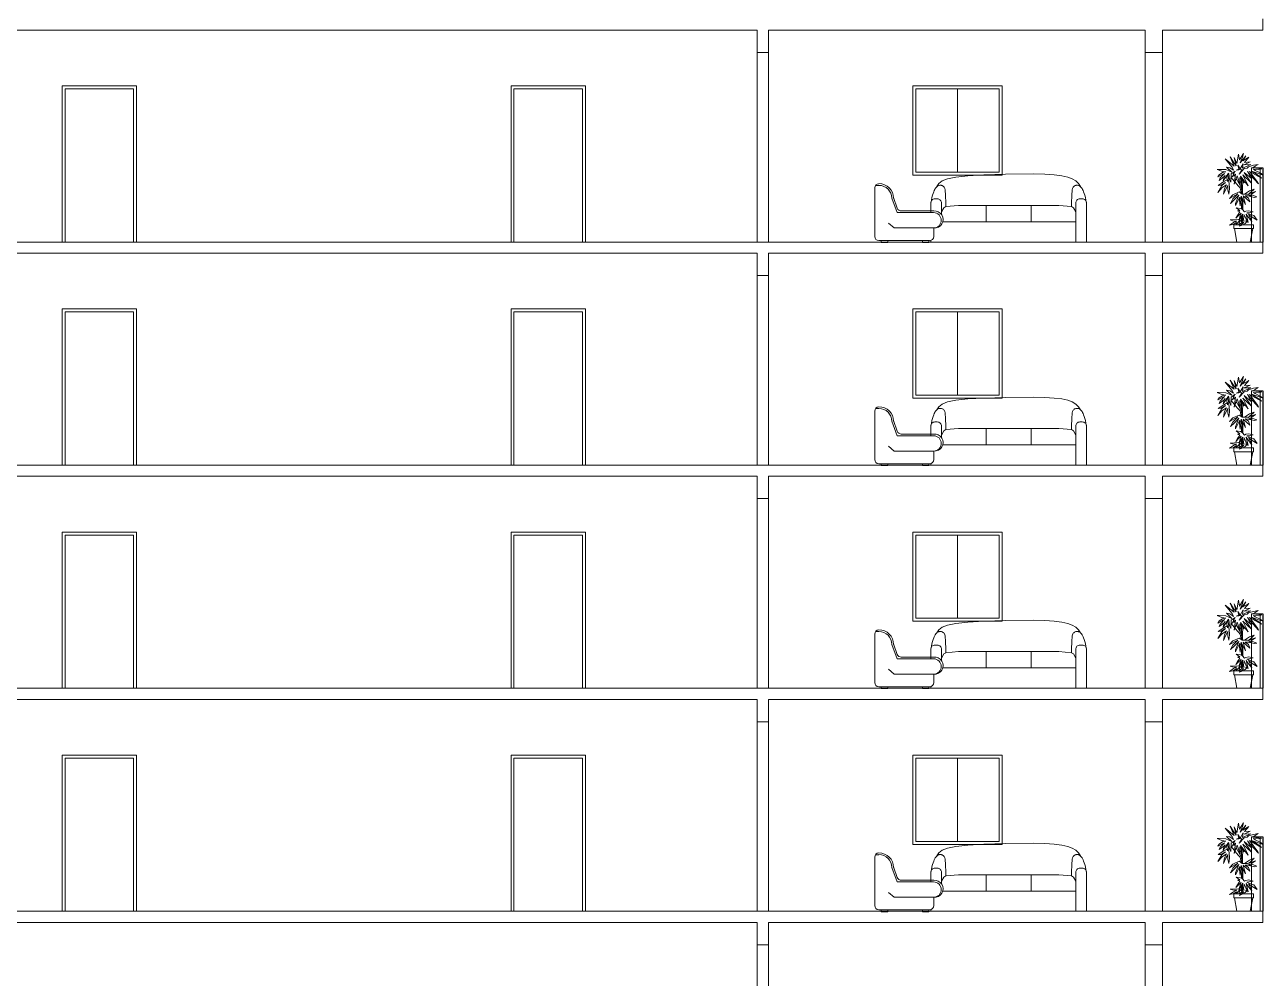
# Model space of a CAD drawing. Header units: inches. Extents: x 1090 to 1325, y 2 to 154.
# Drawn here: x 1305.67 to 1322.32, y 129.31 to 142.13 of the extents above; entities that cross this region are included whole.
import ezdxf

# ---------------------------------------------------------------- set-up
doc = ezdxf.new("R2010")
doc.units = ezdxf.units.IN
doc.header["$MEASUREMENT"] = 0
for name, color, linetype, lineweight in [('elev 1', 252, 'Continuous', 9), ('FUR', 250, 'Continuous', 9), ('walls', 250, 'Continuous', 18)]:
    doc.layers.add(name, color=color, linetype=linetype, lineweight=lineweight)
doc.layers.add('TREE', color=104, linetype='Continuous', lineweight=5, transparency=0.2)

msp = doc.modelspace()

# ---------------------------------------------------------------- linework, layer by layer
at = {"layer": 'elev 1'}
for p, q in [((1318.208, 141.273), (1318.208, 140.153)), ((1322.277, 140.213), (1322.277, 139.213)), ((1322.317, 140.213), (1322.317, 139.213)), ((1318.208, 138.273), (1318.208, 137.153)), ((1322.277, 137.213), (1322.277, 136.213)), ((1322.317, 137.213), (1322.317, 136.213)), ((1318.208, 135.273), (1318.208, 134.153)), ((1322.277, 134.213), (1322.277, 133.213)), ((1322.317, 134.213), (1322.317, 133.213)), ((1318.208, 132.273), (1318.208, 131.153)), ((1322.277, 131.213), (1322.277, 130.213)), ((1322.317, 131.213), (1322.317, 130.213))]:
    msp.add_line(p, q, dxfattribs=at)
for points in [[(1307.174, 139.213), (1307.174, 141.313), (1306.174, 141.313), (1306.174, 139.213)], [(1307.134, 139.213), (1307.134, 141.273), (1306.214, 141.273), (1306.214, 139.213)], [(1313.207, 139.213), (1313.207, 141.313), (1312.207, 141.313), (1312.207, 139.213)], [(1313.167, 139.213), (1313.167, 141.273), (1312.247, 141.273), (1312.247, 139.213)], [(1307.174, 136.213), (1307.174, 138.313), (1306.174, 138.313), (1306.174, 136.213)], [(1307.134, 136.213), (1307.134, 138.273), (1306.214, 138.273), (1306.214, 136.213)], [(1313.207, 136.213), (1313.207, 138.313), (1312.207, 138.313), (1312.207, 136.213)], [(1313.167, 136.213), (1313.167, 138.273), (1312.247, 138.273), (1312.247, 136.213)], [(1307.174, 133.213), (1307.174, 135.313), (1306.174, 135.313), (1306.174, 133.213)], [(1307.134, 133.213), (1307.134, 135.273), (1306.214, 135.273), (1306.214, 133.213)], [(1313.207, 133.213), (1313.207, 135.313), (1312.207, 135.313), (1312.207, 133.213)], [(1313.167, 133.213), (1313.167, 135.273), (1312.247, 135.273), (1312.247, 133.213)], [(1307.174, 130.213), (1307.174, 132.313), (1306.174, 132.313), (1306.174, 130.213)], [(1307.134, 130.213), (1307.134, 132.273), (1306.214, 132.273), (1306.214, 130.213)], [(1313.207, 130.213), (1313.207, 132.313), (1312.207, 132.313), (1312.207, 130.213)], [(1313.167, 130.213), (1313.167, 132.273), (1312.247, 132.273), (1312.247, 130.213)]]:
    msp.add_lwpolyline(points, dxfattribs=at)
for points in [[(1318.808, 140.113), (1318.808, 141.313), (1317.608, 141.313), (1317.608, 140.113)], [(1318.768, 140.153), (1318.768, 141.273), (1317.648, 141.273), (1317.648, 140.153)], [(1318.808, 137.113), (1318.808, 138.313), (1317.608, 138.313), (1317.608, 137.113)], [(1318.768, 137.153), (1318.768, 138.273), (1317.648, 138.273), (1317.648, 137.153)], [(1318.808, 134.113), (1318.808, 135.313), (1317.608, 135.313), (1317.608, 134.113)], [(1318.768, 134.153), (1318.768, 135.273), (1317.648, 135.273), (1317.648, 134.153)], [(1318.808, 131.113), (1318.808, 132.313), (1317.608, 132.313), (1317.608, 131.113)], [(1318.768, 131.153), (1318.768, 132.273), (1317.648, 132.273), (1317.648, 131.153)]]:
    msp.add_lwpolyline(points, close=True, dxfattribs=at)
at = {"layer": 'FUR'}
for p, q in [((1317.096, 139.289), (1317.096, 139.94)), ((1317.153, 139.974), (1317.107, 139.974)), ((1317.397, 139.608), (1317.325, 139.803)), ((1317.399, 139.668), (1317.346, 139.811)), ((1317.887, 139.608), (1317.397, 139.608)), ((1317.887, 139.631), (1317.453, 139.631)), ((1317.355, 139.402), (1317.282, 139.467)), ((1317.887, 139.402), (1317.355, 139.402)), ((1317.891, 139.402), (1317.891, 139.289)), ((1317.833, 139.232), (1317.153, 139.232)), ((1317.184, 139.232), (1317.184, 139.207)), ((1317.27, 139.207), (1317.184, 139.207)), ((1317.27, 139.232), (1317.27, 139.207)), ((1317.736, 139.232), (1317.736, 139.207)), ((1317.822, 139.207), (1317.736, 139.207)), ((1317.822, 139.232), (1317.822, 139.207)), ((1317.096, 136.289), (1317.096, 136.94)), ((1317.153, 136.974), (1317.107, 136.974)), ((1317.397, 136.608), (1317.325, 136.803)), ((1317.399, 136.668), (1317.346, 136.811)), ((1317.887, 136.608), (1317.397, 136.608)), ((1317.887, 136.631), (1317.453, 136.631)), ((1317.355, 136.402), (1317.282, 136.467)), ((1317.887, 136.402), (1317.355, 136.402)), ((1317.891, 136.402), (1317.891, 136.289)), ((1317.833, 136.232), (1317.153, 136.232)), ((1317.184, 136.232), (1317.184, 136.207)), ((1317.27, 136.207), (1317.184, 136.207)), ((1317.27, 136.232), (1317.27, 136.207)), ((1317.736, 136.232), (1317.736, 136.207)), ((1317.822, 136.207), (1317.736, 136.207)), ((1317.822, 136.232), (1317.822, 136.207)), ((1317.096, 133.289), (1317.096, 133.94)), ((1317.153, 133.974), (1317.107, 133.974)), ((1317.397, 133.608), (1317.325, 133.803)), ((1317.399, 133.668), (1317.346, 133.811)), ((1317.887, 133.608), (1317.397, 133.608)), ((1317.887, 133.631), (1317.453, 133.631)), ((1317.355, 133.402), (1317.282, 133.467)), ((1317.887, 133.402), (1317.355, 133.402)), ((1317.891, 133.402), (1317.891, 133.289)), ((1317.833, 133.232), (1317.153, 133.232)), ((1317.184, 133.232), (1317.184, 133.207)), ((1317.27, 133.207), (1317.184, 133.207)), ((1317.27, 133.232), (1317.27, 133.207)), ((1317.736, 133.232), (1317.736, 133.207)), ((1317.822, 133.207), (1317.736, 133.207)), ((1317.822, 133.232), (1317.822, 133.207)), ((1317.096, 130.289), (1317.096, 130.94)), ((1317.153, 130.974), (1317.107, 130.974)), ((1317.397, 130.608), (1317.325, 130.803)), ((1317.399, 130.668), (1317.346, 130.811)), ((1317.887, 130.608), (1317.397, 130.608)), ((1317.887, 130.631), (1317.453, 130.631)), ((1317.355, 130.402), (1317.282, 130.467)), ((1317.887, 130.402), (1317.355, 130.402)), ((1317.891, 130.402), (1317.891, 130.289)), ((1317.833, 130.232), (1317.153, 130.232)), ((1317.184, 130.232), (1317.184, 130.207)), ((1317.27, 130.207), (1317.184, 130.207)), ((1317.27, 130.232), (1317.27, 130.207)), ((1317.736, 130.232), (1317.736, 130.207)), ((1317.822, 130.207), (1317.736, 130.207)), ((1317.822, 130.232), (1317.822, 130.207))]:
    msp.add_line(p, q, dxfattribs=at)
for points in [[(1317.931, 139.958), (1317.959, 139.999), (1318.004, 140.034), (1318.076, 140.062), (1318.186, 140.085), (1318.345, 140.103), (1318.564, 140.115), (1318.855, 140.124), (1319.228, 140.129)], [(1319.861, 139.958), (1319.834, 139.999), (1319.798, 140.034), (1319.751, 140.062), (1319.689, 140.085), (1319.609, 140.103), (1319.507, 140.115), (1319.382, 140.124), (1319.228, 140.129)], [(1317.848, 139.736), (1317.857, 139.777), (1317.865, 139.812), (1317.873, 139.842), (1317.881, 139.867), (1317.888, 139.889), (1317.895, 139.906), (1317.902, 139.921), (1317.91, 139.933), (1317.917, 139.943), (1317.925, 139.952), (1317.933, 139.959), (1317.94, 139.965), (1317.948, 139.97), (1317.956, 139.973), (1317.964, 139.975), (1317.972, 139.976), (1317.98, 139.976), (1317.987, 139.976), (1317.995, 139.974), (1318.002, 139.972), (1318.008, 139.968), (1318.015, 139.964), (1318.021, 139.958), (1318.027, 139.952), (1318.032, 139.943), (1318.036, 139.932), (1318.041, 139.916), (1318.044, 139.893), (1318.047, 139.86), (1318.049, 139.817), (1318.05, 139.761), (1318.05, 139.69)], [(1319.944, 139.736), (1319.935, 139.777), (1319.927, 139.812), (1319.919, 139.842), (1319.911, 139.867), (1319.904, 139.889), (1319.897, 139.906), (1319.889, 139.921), (1319.882, 139.933), (1319.875, 139.943), (1319.867, 139.952), (1319.859, 139.959), (1319.851, 139.965), (1319.843, 139.97), (1319.835, 139.973), (1319.828, 139.975), (1319.82, 139.976), (1319.812, 139.976), (1319.804, 139.976), (1319.797, 139.974), (1319.79, 139.972), (1319.783, 139.968), (1319.777, 139.964), (1319.771, 139.958), (1319.765, 139.952), (1319.76, 139.943), (1319.755, 139.932), (1319.751, 139.916), (1319.748, 139.893), (1319.745, 139.86), (1319.743, 139.817), (1319.742, 139.761), (1319.741, 139.69)], [(1317.994, 139.617), (1318.026, 139.674), (1318.05, 139.69), (1318.221, 139.705), (1318.594, 139.705)], [(1319.06, 139.705), (1318.594, 139.705), (1318.594, 139.485)], [(1319.797, 139.617), (1319.766, 139.674), (1319.741, 139.69), (1319.57, 139.705), (1319.06, 139.705)], [(1319.197, 139.705), (1319.197, 139.485)], [(1319.797, 139.485), (1318.009, 139.485)], [(1317.848, 139.213), (1317.848, 139.234)], [(1319.944, 139.213), (1317.848, 139.213)], [(1317.931, 136.958), (1317.959, 136.999), (1318.004, 137.034), (1318.076, 137.062), (1318.186, 137.085), (1318.345, 137.103), (1318.564, 137.115), (1318.855, 137.124), (1319.228, 137.129)], [(1319.861, 136.958), (1319.834, 136.999), (1319.798, 137.034), (1319.751, 137.062), (1319.689, 137.085), (1319.609, 137.103), (1319.507, 137.115), (1319.382, 137.124), (1319.228, 137.129)], [(1317.848, 136.736), (1317.857, 136.777), (1317.865, 136.812), (1317.873, 136.842), (1317.881, 136.867), (1317.888, 136.889), (1317.895, 136.906), (1317.902, 136.921), (1317.91, 136.933), (1317.917, 136.943), (1317.925, 136.952), (1317.933, 136.959), (1317.94, 136.965), (1317.948, 136.97), (1317.956, 136.973), (1317.964, 136.975), (1317.972, 136.976), (1317.98, 136.976), (1317.987, 136.976), (1317.995, 136.974), (1318.002, 136.972), (1318.008, 136.968), (1318.015, 136.964), (1318.021, 136.958), (1318.027, 136.952), (1318.032, 136.943), (1318.036, 136.932), (1318.041, 136.916), (1318.044, 136.893), (1318.047, 136.86), (1318.049, 136.817), (1318.05, 136.761), (1318.05, 136.69)], [(1319.944, 136.736), (1319.935, 136.777), (1319.927, 136.812), (1319.919, 136.842), (1319.911, 136.867), (1319.904, 136.889), (1319.897, 136.906), (1319.889, 136.921), (1319.882, 136.933), (1319.875, 136.943), (1319.867, 136.952), (1319.859, 136.959), (1319.851, 136.965), (1319.843, 136.97), (1319.835, 136.973), (1319.828, 136.975), (1319.82, 136.976), (1319.812, 136.976), (1319.804, 136.976), (1319.797, 136.974), (1319.79, 136.972), (1319.783, 136.968), (1319.777, 136.964), (1319.771, 136.958), (1319.765, 136.952), (1319.76, 136.943), (1319.755, 136.932), (1319.751, 136.916), (1319.748, 136.893), (1319.745, 136.86), (1319.743, 136.817), (1319.742, 136.761), (1319.741, 136.69)], [(1317.994, 136.617), (1318.026, 136.674), (1318.05, 136.69), (1318.221, 136.705), (1318.594, 136.705)], [(1319.06, 136.705), (1318.594, 136.705), (1318.594, 136.485)], [(1319.797, 136.617), (1319.766, 136.674), (1319.741, 136.69), (1319.57, 136.705), (1319.06, 136.705)], [(1319.197, 136.705), (1319.197, 136.485)], [(1319.797, 136.485), (1318.009, 136.485)], [(1317.848, 136.213), (1317.848, 136.234)], [(1319.944, 136.213), (1317.848, 136.213)], [(1317.931, 133.958), (1317.959, 133.999), (1318.004, 134.034), (1318.076, 134.062), (1318.186, 134.085), (1318.345, 134.103), (1318.564, 134.115), (1318.855, 134.124), (1319.228, 134.129)], [(1319.861, 133.958), (1319.834, 133.999), (1319.798, 134.034), (1319.751, 134.062), (1319.689, 134.085), (1319.609, 134.103), (1319.507, 134.115), (1319.382, 134.124), (1319.228, 134.129)], [(1317.848, 133.736), (1317.857, 133.777), (1317.865, 133.812), (1317.873, 133.842), (1317.881, 133.867), (1317.888, 133.889), (1317.895, 133.906), (1317.902, 133.921), (1317.91, 133.933), (1317.917, 133.943), (1317.925, 133.952), (1317.933, 133.959), (1317.94, 133.965), (1317.948, 133.97), (1317.956, 133.973), (1317.964, 133.975), (1317.972, 133.976), (1317.98, 133.976), (1317.987, 133.976), (1317.995, 133.974), (1318.002, 133.972), (1318.008, 133.968), (1318.015, 133.964), (1318.021, 133.958), (1318.027, 133.952), (1318.032, 133.943), (1318.036, 133.932), (1318.041, 133.916), (1318.044, 133.893), (1318.047, 133.86), (1318.049, 133.817), (1318.05, 133.761), (1318.05, 133.69)], [(1319.944, 133.736), (1319.935, 133.777), (1319.927, 133.812), (1319.919, 133.842), (1319.911, 133.867), (1319.904, 133.889), (1319.897, 133.906), (1319.889, 133.921), (1319.882, 133.933), (1319.875, 133.943), (1319.867, 133.952), (1319.859, 133.959), (1319.851, 133.965), (1319.843, 133.97), (1319.835, 133.973), (1319.828, 133.975), (1319.82, 133.976), (1319.812, 133.976), (1319.804, 133.976), (1319.797, 133.974), (1319.79, 133.972), (1319.783, 133.968), (1319.777, 133.964), (1319.771, 133.958), (1319.765, 133.952), (1319.76, 133.943), (1319.755, 133.932), (1319.751, 133.916), (1319.748, 133.893), (1319.745, 133.86), (1319.743, 133.817), (1319.742, 133.761), (1319.741, 133.69)], [(1317.994, 133.617), (1318.026, 133.674), (1318.05, 133.69), (1318.221, 133.705), (1318.594, 133.705)], [(1319.06, 133.705), (1318.594, 133.705), (1318.594, 133.485)], [(1319.797, 133.617), (1319.766, 133.674), (1319.741, 133.69), (1319.57, 133.705), (1319.06, 133.705)], [(1319.197, 133.705), (1319.197, 133.485)], [(1319.797, 133.485), (1318.009, 133.485)], [(1317.848, 133.213), (1317.848, 133.234)], [(1319.944, 133.213), (1317.848, 133.213)], [(1317.931, 130.958), (1317.959, 130.999), (1318.004, 131.034), (1318.076, 131.062), (1318.186, 131.085), (1318.345, 131.103), (1318.564, 131.115), (1318.855, 131.124), (1319.228, 131.129)], [(1319.861, 130.958), (1319.834, 130.999), (1319.798, 131.034), (1319.751, 131.062), (1319.689, 131.085), (1319.609, 131.103), (1319.507, 131.115), (1319.382, 131.124), (1319.228, 131.129)], [(1317.848, 130.736), (1317.857, 130.777), (1317.865, 130.812), (1317.873, 130.842), (1317.881, 130.867), (1317.888, 130.889), (1317.895, 130.906), (1317.902, 130.921), (1317.91, 130.933), (1317.917, 130.943), (1317.925, 130.952), (1317.933, 130.959), (1317.94, 130.965), (1317.948, 130.97), (1317.956, 130.973), (1317.964, 130.975), (1317.972, 130.976), (1317.98, 130.976), (1317.987, 130.976), (1317.995, 130.974), (1318.002, 130.972), (1318.008, 130.968), (1318.015, 130.964), (1318.021, 130.958), (1318.027, 130.952), (1318.032, 130.943), (1318.036, 130.932), (1318.041, 130.916), (1318.044, 130.893), (1318.047, 130.86), (1318.049, 130.817), (1318.05, 130.761), (1318.05, 130.69)], [(1319.944, 130.736), (1319.935, 130.777), (1319.927, 130.812), (1319.919, 130.842), (1319.911, 130.867), (1319.904, 130.889), (1319.897, 130.906), (1319.889, 130.921), (1319.882, 130.933), (1319.875, 130.943), (1319.867, 130.952), (1319.859, 130.959), (1319.851, 130.965), (1319.843, 130.97), (1319.835, 130.973), (1319.828, 130.975), (1319.82, 130.976), (1319.812, 130.976), (1319.804, 130.976), (1319.797, 130.974), (1319.79, 130.972), (1319.783, 130.968), (1319.777, 130.964), (1319.771, 130.958), (1319.765, 130.952), (1319.76, 130.943), (1319.755, 130.932), (1319.751, 130.916), (1319.748, 130.893), (1319.745, 130.86), (1319.743, 130.817), (1319.742, 130.761), (1319.741, 130.69)], [(1317.994, 130.617), (1318.026, 130.674), (1318.05, 130.69), (1318.221, 130.705), (1318.594, 130.705)], [(1319.06, 130.705), (1318.594, 130.705), (1318.594, 130.485)], [(1319.797, 130.617), (1319.766, 130.674), (1319.741, 130.69), (1319.57, 130.705), (1319.06, 130.705)], [(1319.197, 130.705), (1319.197, 130.485)], [(1319.797, 130.485), (1318.009, 130.485)], [(1317.848, 130.213), (1317.848, 130.234)], [(1319.944, 130.213), (1317.848, 130.213)]]:
    msp.add_lwpolyline(points, dxfattribs=at)
for points in [[(1317.848, 139.608), (1317.848, 139.736, -0.414214), (1317.905, 139.793), (1317.937, 139.793, -0.414214), (1317.994, 139.736), (1317.994, 139.58)], [(1319.944, 139.213), (1319.944, 139.736, 0.414214), (1319.886, 139.793), (1319.854, 139.793, 0.414214), (1319.797, 139.736), (1319.797, 139.213)], [(1317.848, 136.608), (1317.848, 136.736, -0.414214), (1317.905, 136.793), (1317.937, 136.793, -0.414214), (1317.994, 136.736), (1317.994, 136.58)], [(1319.944, 136.213), (1319.944, 136.736, 0.414214), (1319.886, 136.793), (1319.854, 136.793, 0.414214), (1319.797, 136.736), (1319.797, 136.213)], [(1317.848, 133.608), (1317.848, 133.736, -0.414214), (1317.905, 133.793), (1317.937, 133.793, -0.414214), (1317.994, 133.736), (1317.994, 133.58)], [(1319.944, 133.213), (1319.944, 133.736, 0.414214), (1319.886, 133.793), (1319.854, 133.793, 0.414214), (1319.797, 133.736), (1319.797, 133.213)], [(1317.848, 130.608), (1317.848, 130.736, -0.414214), (1317.905, 130.793), (1317.937, 130.793, -0.414214), (1317.994, 130.736), (1317.994, 130.58)], [(1319.944, 130.213), (1319.944, 130.736, 0.414214), (1319.886, 130.793), (1319.854, 130.793, 0.414214), (1319.797, 130.736), (1319.797, 130.213)]]:
    msp.add_lwpolyline(points, format="xyb", dxfattribs=at)
for centre, radius, start, end in [((1317.153, 139.94), 0.0573, 90, 180), ((1317.153, 139.803), 0.195, 0, 90), ((1317.153, 139.803), 0.172, 0, 90), ((1317.453, 139.688), 0.0573, 200.4108, 270), ((1317.899, 139.516), 0.115, 266.0237, 95.528), ((1317.887, 139.505), 0.103, 270, 90), ((1317.153, 139.289), 0.0573, 180, 270), ((1317.833, 139.289), 0.0573, 270, 0), ((1317.153, 136.94), 0.0573, 90, 180), ((1317.153, 136.803), 0.195, 0, 90), ((1317.153, 136.803), 0.172, 0, 90), ((1317.453, 136.688), 0.0573, 200.4108, 270), ((1317.899, 136.516), 0.115, 266.0237, 95.528), ((1317.887, 136.505), 0.103, 270, 90), ((1317.153, 136.289), 0.0573, 180, 270), ((1317.833, 136.289), 0.0573, 270, 0), ((1317.153, 133.94), 0.0573, 90, 180), ((1317.153, 133.803), 0.195, 0, 90), ((1317.153, 133.803), 0.172, 0, 90), ((1317.453, 133.688), 0.0573, 200.4108, 270), ((1317.899, 133.516), 0.115, 266.0237, 95.528), ((1317.887, 133.505), 0.103, 270, 90), ((1317.153, 133.289), 0.0573, 180, 270), ((1317.833, 133.289), 0.0573, 270, 0), ((1317.153, 130.94), 0.0573, 90, 180), ((1317.153, 130.803), 0.195, 0, 90), ((1317.153, 130.803), 0.172, 0, 90), ((1317.453, 130.688), 0.0573, 200.4108, 270), ((1317.899, 130.516), 0.115, 266.0237, 95.528), ((1317.887, 130.505), 0.103, 270, 90), ((1317.153, 130.289), 0.0573, 180, 270), ((1317.833, 130.289), 0.0573, 270, 0)]:
    msp.add_arc(centre, radius, start, end, dxfattribs=at)
at = {"layer": 'TREE'}
for points in [[(1322.03, 140.19), (1321.956, 140.181), (1321.99, 140.195), (1321.978, 140.246), (1322.006, 140.197), (1322.047, 140.266), (1322.04, 140.205), (1322.153, 140.254), (1322.063, 140.251), (1322.143, 140.29), (1322.067, 140.284), (1322.124, 140.353), (1322.045, 140.306), (1322.083, 140.373), (1322.007, 140.277), (1322.04, 140.353), (1322.053, 140.404), (1321.998, 140.318), (1321.984, 140.396), (1321.965, 140.269), (1321.926, 140.349), (1321.953, 140.238), (1321.929, 140.273), (1321.873, 140.357), (1321.925, 140.234), (1321.808, 140.33), (1321.9, 140.218), (1321.916, 140.179), (1321.867, 140.213), (1321.826, 140.22), (1321.896, 140.152), (1321.817, 140.187), (1321.724, 140.19), (1321.7, 140.19), (1321.759, 140.164), (1321.813, 140.156), (1321.768, 140.147), (1321.727, 140.117), (1321.708, 140.089), (1321.76, 140.117), (1321.799, 140.135), (1321.738, 140.075), (1321.726, 140.042), (1321.789, 140.088), (1321.806, 140.108), (1321.788, 140.074), (1321.779, 140.036), (1321.849, 140.14), (1321.829, 140.077), (1321.839, 140.026), (1321.848, 140.052), (1321.852, 140.062), (1321.857, 140.133), (1321.866, 140.05), (1321.88, 140.017), (1321.888, 140.129), (1321.941, 140.165), (1321.901, 140.089), (1321.943, 140.127), (1321.927, 139.992), (1321.969, 140.103), (1322.007, 139.98), (1322.004, 140.081), (1322.06, 140.011), (1322.014, 140.098), (1322.116, 139.969), (1322.045, 140.115), (1322.155, 140.011), (1322.06, 140.15), (1322.154, 140.07), (1322.106, 140.162), (1322.143, 140.118), (1322.253, 139.994), (1322.245, 140.014), (1322.131, 140.163), (1322.296, 140.073), (1322.278, 140.09), (1322.227, 140.124), (1322.162, 140.167), (1322.253, 140.134), (1322.318, 140.113), (1322.278, 140.142), (1322.208, 140.175), (1322.188, 140.191), (1322.26, 140.187), (1322.298, 140.198), (1322.179, 140.212), (1322.211, 140.232), (1322.25, 140.257), (1322.185, 140.246), (1322.12, 140.226), (1322.103, 140.208), (1322.063, 140.2), (1321.996, 140.127)], [(1321.859, 140.005), (1321.848, 140.052), (1321.839, 140.026), (1321.834, 140.05), (1321.786, 140.026), (1321.71, 139.975), (1321.751, 139.979), (1321.811, 140.014), (1321.759, 139.973), (1321.708, 139.881), (1321.767, 139.946), (1321.823, 139.984), (1321.799, 139.934), (1321.783, 139.856), (1321.815, 139.926), (1321.842, 139.974), (1321.842, 139.911), (1321.855, 139.857), (1321.862, 139.931)], [(1322.214, 139.892), (1322.122, 139.861), (1322.151, 139.883), (1322.194, 139.926), (1322.133, 139.902), (1322.065, 139.857), (1322.105, 139.857), (1322.162, 139.833), (1322.112, 139.833), (1322.198, 139.813), (1322.233, 139.821), (1322.152, 139.851)], [(1322.145, 139.612), (1322.181, 139.62), (1322.124, 139.634), (1322.083, 139.628), (1322.067, 139.618), (1322.039, 139.649), (1322.011, 139.663), (1321.953, 139.672), (1322.004, 139.635), (1321.973, 139.631), (1322.004, 139.618), (1321.971, 139.571), (1321.951, 139.532), (1321.99, 139.574), (1322.021, 139.601), (1322.008, 139.565), (1321.992, 139.514), (1321.995, 139.512), (1322.034, 139.579), (1322.042, 139.59), (1322.041, 139.554), (1322.05, 139.492), (1322.06, 139.58), (1322.084, 139.528), (1322.115, 139.476), (1322.087, 139.587), (1322.119, 139.542), (1322.164, 139.488), (1322.142, 139.542), (1322.12, 139.584), (1322.167, 139.546), (1322.236, 139.505), (1322.19, 139.568), (1322.136, 139.588), (1322.098, 139.605)], [(1322.101, 139.493), (1322.051, 139.5), (1322.05, 139.492), (1322.049, 139.501), (1322.028, 139.485), (1321.987, 139.516), (1321.871, 139.51), (1321.923, 139.495), (1321.964, 139.495), (1321.918, 139.477), (1321.865, 139.439), (1321.913, 139.447), (1321.96, 139.476), (1321.954, 139.45), (1321.999, 139.496), (1321.997, 139.48), (1321.988, 139.45), (1322.033, 139.476), (1322.056, 139.475), (1322, 139.427), (1322.044, 139.446), (1322.073, 139.464)], [(1322.185, 139.446), (1322.044, 139.446), (1322, 139.427), (1322.023, 139.446), (1321.922, 139.446), (1321.922, 139.393), (1322.185, 139.393)], [(1322.177, 139.393), (1321.931, 139.393), (1321.965, 139.213), (1322.143, 139.213)], [(1322.03, 137.19), (1321.956, 137.181), (1321.99, 137.195), (1321.978, 137.246), (1322.006, 137.197), (1322.047, 137.266), (1322.04, 137.205), (1322.153, 137.254), (1322.063, 137.251), (1322.143, 137.29), (1322.067, 137.284), (1322.124, 137.353), (1322.045, 137.306), (1322.083, 137.373), (1322.007, 137.277), (1322.04, 137.353), (1322.053, 137.404), (1321.998, 137.318), (1321.984, 137.396), (1321.965, 137.269), (1321.926, 137.349), (1321.953, 137.238), (1321.929, 137.273), (1321.873, 137.357), (1321.925, 137.234), (1321.808, 137.33), (1321.9, 137.218), (1321.916, 137.179), (1321.867, 137.213), (1321.826, 137.22), (1321.896, 137.152), (1321.817, 137.187), (1321.724, 137.19), (1321.7, 137.19), (1321.759, 137.164), (1321.813, 137.156), (1321.768, 137.147), (1321.727, 137.117), (1321.708, 137.089), (1321.76, 137.117), (1321.799, 137.135), (1321.738, 137.075), (1321.726, 137.042), (1321.789, 137.088), (1321.806, 137.108), (1321.788, 137.074), (1321.779, 137.036), (1321.849, 137.14), (1321.829, 137.077), (1321.839, 137.026), (1321.848, 137.052), (1321.852, 137.062), (1321.857, 137.133), (1321.866, 137.05), (1321.88, 137.017), (1321.888, 137.129), (1321.941, 137.165), (1321.901, 137.089), (1321.943, 137.127), (1321.927, 136.992), (1321.969, 137.103), (1322.007, 136.98), (1322.004, 137.081), (1322.06, 137.011), (1322.014, 137.098), (1322.116, 136.969), (1322.045, 137.115), (1322.155, 137.011), (1322.06, 137.15), (1322.154, 137.07), (1322.106, 137.162), (1322.143, 137.118), (1322.253, 136.994), (1322.245, 137.014), (1322.131, 137.163), (1322.296, 137.073), (1322.278, 137.09), (1322.227, 137.124), (1322.162, 137.167), (1322.253, 137.134), (1322.318, 137.113), (1322.278, 137.142), (1322.208, 137.175), (1322.188, 137.191), (1322.26, 137.187), (1322.298, 137.198), (1322.179, 137.212), (1322.211, 137.232), (1322.25, 137.257), (1322.185, 137.246), (1322.12, 137.226), (1322.103, 137.208), (1322.063, 137.2), (1321.996, 137.127)], [(1321.859, 137.005), (1321.848, 137.052), (1321.839, 137.026), (1321.834, 137.05), (1321.786, 137.026), (1321.71, 136.975), (1321.751, 136.979), (1321.811, 137.014), (1321.759, 136.973), (1321.708, 136.881), (1321.767, 136.946), (1321.823, 136.984), (1321.799, 136.934), (1321.783, 136.856), (1321.815, 136.926), (1321.842, 136.974), (1321.842, 136.911), (1321.855, 136.857), (1321.862, 136.931)], [(1322.214, 136.892), (1322.122, 136.861), (1322.151, 136.883), (1322.194, 136.926), (1322.133, 136.902), (1322.065, 136.857), (1322.105, 136.857), (1322.162, 136.833), (1322.112, 136.833), (1322.198, 136.813), (1322.233, 136.821), (1322.152, 136.851)], [(1322.145, 136.612), (1322.181, 136.62), (1322.124, 136.634), (1322.083, 136.628), (1322.067, 136.618), (1322.039, 136.649), (1322.011, 136.663), (1321.953, 136.672), (1322.004, 136.635), (1321.973, 136.631), (1322.004, 136.618), (1321.971, 136.571), (1321.951, 136.532), (1321.99, 136.574), (1322.021, 136.601), (1322.008, 136.565), (1321.992, 136.514), (1321.995, 136.512), (1322.034, 136.579), (1322.042, 136.59), (1322.041, 136.554), (1322.05, 136.492), (1322.06, 136.58), (1322.084, 136.528), (1322.115, 136.476), (1322.087, 136.587), (1322.119, 136.542), (1322.164, 136.488), (1322.142, 136.542), (1322.12, 136.584), (1322.167, 136.546), (1322.236, 136.505), (1322.19, 136.568), (1322.136, 136.588), (1322.098, 136.605)], [(1322.101, 136.493), (1322.051, 136.5), (1322.05, 136.492), (1322.049, 136.501), (1322.028, 136.485), (1321.987, 136.516), (1321.871, 136.51), (1321.923, 136.495), (1321.964, 136.495), (1321.918, 136.477), (1321.865, 136.439), (1321.913, 136.447), (1321.96, 136.476), (1321.954, 136.45), (1321.999, 136.496), (1321.997, 136.48), (1321.988, 136.45), (1322.033, 136.476), (1322.056, 136.475), (1322, 136.427), (1322.044, 136.446), (1322.073, 136.464)], [(1322.185, 136.446), (1322.044, 136.446), (1322, 136.427), (1322.023, 136.446), (1321.922, 136.446), (1321.922, 136.393), (1322.185, 136.393)], [(1322.177, 136.393), (1321.931, 136.393), (1321.965, 136.213), (1322.143, 136.213)], [(1322.03, 134.19), (1321.956, 134.181), (1321.99, 134.195), (1321.978, 134.246), (1322.006, 134.197), (1322.047, 134.266), (1322.04, 134.205), (1322.153, 134.254), (1322.063, 134.251), (1322.143, 134.29), (1322.067, 134.284), (1322.124, 134.353), (1322.045, 134.306), (1322.083, 134.373), (1322.007, 134.277), (1322.04, 134.353), (1322.053, 134.404), (1321.998, 134.318), (1321.984, 134.396), (1321.965, 134.269), (1321.926, 134.349), (1321.953, 134.238), (1321.929, 134.273), (1321.873, 134.357), (1321.925, 134.234), (1321.808, 134.33), (1321.9, 134.218), (1321.916, 134.179), (1321.867, 134.213), (1321.826, 134.22), (1321.896, 134.152), (1321.817, 134.187), (1321.724, 134.19), (1321.7, 134.19), (1321.759, 134.164), (1321.813, 134.156), (1321.768, 134.147), (1321.727, 134.117), (1321.708, 134.089), (1321.76, 134.117), (1321.799, 134.135), (1321.738, 134.075), (1321.726, 134.042), (1321.789, 134.088), (1321.806, 134.108), (1321.788, 134.074), (1321.779, 134.036), (1321.849, 134.14), (1321.829, 134.077), (1321.839, 134.026), (1321.848, 134.052), (1321.852, 134.062), (1321.857, 134.133), (1321.866, 134.05), (1321.88, 134.017), (1321.888, 134.129), (1321.941, 134.165), (1321.901, 134.089), (1321.943, 134.127), (1321.927, 133.992), (1321.969, 134.103), (1322.007, 133.98), (1322.004, 134.081), (1322.06, 134.011), (1322.014, 134.098), (1322.116, 133.969), (1322.045, 134.115), (1322.155, 134.011), (1322.06, 134.15), (1322.154, 134.07), (1322.106, 134.162), (1322.143, 134.118), (1322.253, 133.994), (1322.245, 134.014), (1322.131, 134.163), (1322.296, 134.073), (1322.278, 134.09), (1322.227, 134.124), (1322.162, 134.167), (1322.253, 134.134), (1322.318, 134.113), (1322.278, 134.142), (1322.208, 134.175), (1322.188, 134.191), (1322.26, 134.187), (1322.298, 134.198), (1322.179, 134.212), (1322.211, 134.232), (1322.25, 134.257), (1322.185, 134.246), (1322.12, 134.226), (1322.103, 134.208), (1322.063, 134.2), (1321.996, 134.127)], [(1321.859, 134.005), (1321.848, 134.052), (1321.839, 134.026), (1321.834, 134.05), (1321.786, 134.026), (1321.71, 133.975), (1321.751, 133.979), (1321.811, 134.014), (1321.759, 133.973), (1321.708, 133.881), (1321.767, 133.946), (1321.823, 133.984), (1321.799, 133.934), (1321.783, 133.856), (1321.815, 133.926), (1321.842, 133.974), (1321.842, 133.911), (1321.855, 133.857), (1321.862, 133.931)], [(1322.214, 133.892), (1322.122, 133.861), (1322.151, 133.883), (1322.194, 133.926), (1322.133, 133.902), (1322.065, 133.857), (1322.105, 133.857), (1322.162, 133.833), (1322.112, 133.833), (1322.198, 133.813), (1322.233, 133.821), (1322.152, 133.851)], [(1322.145, 133.612), (1322.181, 133.62), (1322.124, 133.634), (1322.083, 133.628), (1322.067, 133.618), (1322.039, 133.649), (1322.011, 133.663), (1321.953, 133.672), (1322.004, 133.635), (1321.973, 133.631), (1322.004, 133.618), (1321.971, 133.571), (1321.951, 133.532), (1321.99, 133.574), (1322.021, 133.601), (1322.008, 133.565), (1321.992, 133.514), (1321.995, 133.512), (1322.034, 133.579), (1322.042, 133.59), (1322.041, 133.554), (1322.05, 133.492), (1322.06, 133.58), (1322.084, 133.528), (1322.115, 133.476), (1322.087, 133.587), (1322.119, 133.542), (1322.164, 133.488), (1322.142, 133.542), (1322.12, 133.584), (1322.167, 133.546), (1322.236, 133.505), (1322.19, 133.568), (1322.136, 133.588), (1322.098, 133.605)], [(1322.101, 133.493), (1322.051, 133.5), (1322.05, 133.492), (1322.049, 133.501), (1322.028, 133.485), (1321.987, 133.516), (1321.871, 133.51), (1321.923, 133.495), (1321.964, 133.495), (1321.918, 133.477), (1321.865, 133.439), (1321.913, 133.447), (1321.96, 133.476), (1321.954, 133.45), (1321.999, 133.496), (1321.997, 133.48), (1321.988, 133.45), (1322.033, 133.476), (1322.056, 133.475), (1322, 133.427), (1322.044, 133.446), (1322.073, 133.464)], [(1322.185, 133.446), (1322.044, 133.446), (1322, 133.427), (1322.023, 133.446), (1321.922, 133.446), (1321.922, 133.393), (1322.185, 133.393)], [(1322.177, 133.393), (1321.931, 133.393), (1321.965, 133.213), (1322.143, 133.213)], [(1322.03, 131.19), (1321.956, 131.181), (1321.99, 131.195), (1321.978, 131.246), (1322.006, 131.197), (1322.047, 131.266), (1322.04, 131.205), (1322.153, 131.254), (1322.063, 131.251), (1322.143, 131.29), (1322.067, 131.284), (1322.124, 131.353), (1322.045, 131.306), (1322.083, 131.373), (1322.007, 131.277), (1322.04, 131.353), (1322.053, 131.404), (1321.998, 131.318), (1321.984, 131.396), (1321.965, 131.269), (1321.926, 131.349), (1321.953, 131.238), (1321.929, 131.273), (1321.873, 131.357), (1321.925, 131.234), (1321.808, 131.33), (1321.9, 131.218), (1321.916, 131.179), (1321.867, 131.213), (1321.826, 131.22), (1321.896, 131.152), (1321.817, 131.187), (1321.724, 131.19), (1321.7, 131.19), (1321.759, 131.164), (1321.813, 131.156), (1321.768, 131.147), (1321.727, 131.117), (1321.708, 131.089), (1321.76, 131.117), (1321.799, 131.135), (1321.738, 131.075), (1321.726, 131.042), (1321.789, 131.088), (1321.806, 131.108), (1321.788, 131.074), (1321.779, 131.036), (1321.849, 131.14), (1321.829, 131.077), (1321.839, 131.026), (1321.848, 131.052), (1321.852, 131.062), (1321.857, 131.133), (1321.866, 131.05), (1321.88, 131.017), (1321.888, 131.129), (1321.941, 131.165), (1321.901, 131.089), (1321.943, 131.127), (1321.927, 130.992), (1321.969, 131.103), (1322.007, 130.98), (1322.004, 131.081), (1322.06, 131.011), (1322.014, 131.098), (1322.116, 130.969), (1322.045, 131.115), (1322.155, 131.011), (1322.06, 131.15), (1322.154, 131.07), (1322.106, 131.162), (1322.143, 131.118), (1322.253, 130.994), (1322.245, 131.014), (1322.131, 131.163), (1322.296, 131.073), (1322.278, 131.09), (1322.227, 131.124), (1322.162, 131.167), (1322.253, 131.134), (1322.318, 131.113), (1322.278, 131.142), (1322.208, 131.175), (1322.188, 131.191), (1322.26, 131.187), (1322.298, 131.198), (1322.179, 131.212), (1322.211, 131.232), (1322.25, 131.257), (1322.185, 131.246), (1322.12, 131.226), (1322.103, 131.208), (1322.063, 131.2), (1321.996, 131.127)], [(1321.859, 131.005), (1321.848, 131.052), (1321.839, 131.026), (1321.834, 131.05), (1321.786, 131.026), (1321.71, 130.975), (1321.751, 130.979), (1321.811, 131.014), (1321.759, 130.973), (1321.708, 130.881), (1321.767, 130.946), (1321.823, 130.984), (1321.799, 130.934), (1321.783, 130.856), (1321.815, 130.926), (1321.842, 130.974), (1321.842, 130.911), (1321.855, 130.857), (1321.862, 130.931)], [(1322.214, 130.892), (1322.122, 130.861), (1322.151, 130.883), (1322.194, 130.926), (1322.133, 130.902), (1322.065, 130.857), (1322.105, 130.857), (1322.162, 130.833), (1322.112, 130.833), (1322.198, 130.813), (1322.233, 130.821), (1322.152, 130.851)], [(1322.101, 130.493), (1322.051, 130.5), (1322.05, 130.492), (1322.049, 130.501), (1322.028, 130.485), (1321.987, 130.516), (1321.871, 130.51), (1321.923, 130.495), (1321.964, 130.495), (1321.918, 130.477), (1321.865, 130.439), (1321.913, 130.447), (1321.96, 130.476), (1321.954, 130.45), (1321.999, 130.496), (1321.997, 130.48), (1321.988, 130.45), (1322.033, 130.476), (1322.056, 130.475), (1322, 130.427), (1322.044, 130.446), (1322.073, 130.464)], [(1322.145, 130.612), (1322.181, 130.62), (1322.124, 130.634), (1322.083, 130.628), (1322.067, 130.618), (1322.039, 130.649), (1322.011, 130.663), (1321.953, 130.672), (1322.004, 130.635), (1321.973, 130.631), (1322.004, 130.618), (1321.971, 130.571), (1321.951, 130.532), (1321.99, 130.574), (1322.021, 130.601), (1322.008, 130.565), (1321.992, 130.514), (1321.995, 130.512), (1322.034, 130.579), (1322.042, 130.59), (1322.041, 130.554), (1322.05, 130.492), (1322.06, 130.58), (1322.084, 130.528), (1322.115, 130.476), (1322.087, 130.587), (1322.119, 130.542), (1322.164, 130.488), (1322.142, 130.542), (1322.12, 130.584), (1322.167, 130.546), (1322.236, 130.505), (1322.19, 130.568), (1322.136, 130.588), (1322.098, 130.605)], [(1322.185, 130.446), (1322.044, 130.446), (1322, 130.427), (1322.023, 130.446), (1321.922, 130.446), (1321.922, 130.393), (1322.185, 130.393)], [(1322.177, 130.393), (1321.931, 130.393), (1321.965, 130.213), (1322.143, 130.213)]]:
    msp.add_lwpolyline(points, close=True, dxfattribs=at)
for points in [[(1321.786, 140.026), (1321.71, 139.975), (1321.751, 139.979), (1321.811, 140.014), (1321.759, 139.973), (1321.708, 139.881), (1321.767, 139.946), (1321.823, 139.984), (1321.799, 139.934), (1321.783, 139.856), (1321.815, 139.926), (1321.842, 139.974), (1321.842, 139.911), (1321.855, 139.857), (1321.862, 139.931), (1321.859, 140.005)], [(1321.884, 140.087), (1321.932, 140.029)], [(1321.911, 140.145), (1321.921, 140.127)], [(1321.928, 140.114), (1321.939, 140.094)], [(1321.938, 140.021), (1321.984, 139.965), (1322.007, 139.942), (1322.019, 139.868)], [(1321.955, 140.067), (1322.025, 139.943)], [(1322.021, 140.06), (1322.028, 139.861)], [(1322.027, 140.052), (1322.029, 139.86)], [(1322.044, 140.031), (1322.039, 139.942), (1322.037, 139.857)], [(1322.033, 139.857), (1321.996, 139.886), (1321.91, 139.848), (1321.864, 139.799), (1321.974, 139.861), (1321.91, 139.792), (1321.877, 139.732), (1321.93, 139.783), (1321.99, 139.843), (1321.943, 139.73), (1321.943, 139.703), (1322.002, 139.817), (1321.997, 139.776), (1322.009, 139.698), (1322.022, 139.83), (1322.079, 139.717), (1322.05, 139.833), (1322.139, 139.752), (1322.121, 139.802), (1322.076, 139.834), (1322.162, 139.833), (1322.105, 139.857), (1322.033, 139.857)], [(1322.029, 139.816), (1322.025, 139.656)], [(1322.035, 139.805), (1322.035, 139.651)], [(1322.044, 139.786), (1322.042, 139.646)], [(1322.023, 139.559), (1322.021, 139.491)], [(1322.035, 139.58), (1322.036, 139.491)], [(1322.04, 139.587), (1322.038, 139.493)], [(1321.786, 137.026), (1321.71, 136.975), (1321.751, 136.979), (1321.811, 137.014), (1321.759, 136.973), (1321.708, 136.881), (1321.767, 136.946), (1321.823, 136.984), (1321.799, 136.934), (1321.783, 136.856), (1321.815, 136.926), (1321.842, 136.974), (1321.842, 136.911), (1321.855, 136.857), (1321.862, 136.931), (1321.859, 137.005)], [(1321.884, 137.087), (1321.932, 137.029)], [(1321.911, 137.145), (1321.921, 137.127)], [(1321.928, 137.114), (1321.939, 137.094)], [(1321.938, 137.021), (1321.984, 136.965), (1322.007, 136.942), (1322.019, 136.868)], [(1321.955, 137.067), (1322.025, 136.943)], [(1322.021, 137.06), (1322.028, 136.861)], [(1322.027, 137.052), (1322.029, 136.86)], [(1322.044, 137.031), (1322.039, 136.942), (1322.037, 136.857)], [(1322.033, 136.857), (1321.996, 136.886), (1321.91, 136.848), (1321.864, 136.799), (1321.974, 136.861), (1321.91, 136.792), (1321.877, 136.732), (1321.93, 136.783), (1321.99, 136.843), (1321.943, 136.73), (1321.943, 136.703), (1322.002, 136.817), (1321.997, 136.776), (1322.009, 136.698), (1322.022, 136.83), (1322.079, 136.717), (1322.05, 136.833), (1322.139, 136.752), (1322.121, 136.802), (1322.076, 136.834), (1322.162, 136.833), (1322.105, 136.857), (1322.033, 136.857)], [(1322.029, 136.816), (1322.025, 136.656)], [(1322.035, 136.805), (1322.035, 136.651)], [(1322.044, 136.786), (1322.042, 136.646)], [(1322.023, 136.559), (1322.021, 136.491)], [(1322.035, 136.58), (1322.036, 136.491)], [(1322.04, 136.587), (1322.038, 136.493)], [(1321.786, 134.026), (1321.71, 133.975), (1321.751, 133.979), (1321.811, 134.014), (1321.759, 133.973), (1321.708, 133.881), (1321.767, 133.946), (1321.823, 133.984), (1321.799, 133.934), (1321.783, 133.856), (1321.815, 133.926), (1321.842, 133.974), (1321.842, 133.911), (1321.855, 133.857), (1321.862, 133.931), (1321.859, 134.005)], [(1321.884, 134.087), (1321.932, 134.029)], [(1321.911, 134.145), (1321.921, 134.127)], [(1321.928, 134.114), (1321.939, 134.094)], [(1321.938, 134.021), (1321.984, 133.965), (1322.007, 133.942), (1322.019, 133.868)], [(1321.955, 134.067), (1322.025, 133.943)], [(1322.021, 134.06), (1322.028, 133.861)], [(1322.027, 134.052), (1322.029, 133.86)], [(1322.044, 134.031), (1322.039, 133.942), (1322.037, 133.857)], [(1322.033, 133.857), (1321.996, 133.886), (1321.91, 133.848), (1321.864, 133.799), (1321.974, 133.861), (1321.91, 133.792), (1321.877, 133.732), (1321.93, 133.783), (1321.99, 133.843), (1321.943, 133.73), (1321.943, 133.703), (1322.002, 133.817), (1321.997, 133.776), (1322.009, 133.698), (1322.022, 133.83), (1322.079, 133.717), (1322.05, 133.833), (1322.139, 133.752), (1322.121, 133.802), (1322.076, 133.834), (1322.162, 133.833), (1322.105, 133.857), (1322.033, 133.857)], [(1322.029, 133.816), (1322.025, 133.656)], [(1322.035, 133.805), (1322.035, 133.651)], [(1322.044, 133.786), (1322.042, 133.646)], [(1322.023, 133.559), (1322.021, 133.491)], [(1322.035, 133.58), (1322.036, 133.491)], [(1322.04, 133.587), (1322.038, 133.493)], [(1321.786, 131.026), (1321.71, 130.975), (1321.751, 130.979), (1321.811, 131.014), (1321.759, 130.973), (1321.708, 130.881), (1321.767, 130.946), (1321.823, 130.984), (1321.799, 130.934), (1321.783, 130.856), (1321.815, 130.926), (1321.842, 130.974), (1321.842, 130.911), (1321.855, 130.857), (1321.862, 130.931), (1321.859, 131.005)], [(1321.884, 131.087), (1321.932, 131.029)], [(1321.911, 131.145), (1321.921, 131.127)], [(1321.928, 131.114), (1321.939, 131.094)], [(1321.938, 131.021), (1321.984, 130.965), (1322.007, 130.942), (1322.019, 130.868)], [(1321.955, 131.067), (1322.025, 130.943)], [(1322.021, 131.06), (1322.028, 130.861)], [(1322.027, 131.052), (1322.029, 130.86)], [(1322.044, 131.031), (1322.039, 130.942), (1322.037, 130.857)], [(1322.033, 130.857), (1321.996, 130.886), (1321.91, 130.848), (1321.864, 130.799), (1321.974, 130.861), (1321.91, 130.792), (1321.877, 130.732), (1321.93, 130.783), (1321.99, 130.843), (1321.943, 130.73), (1321.943, 130.703), (1322.002, 130.817), (1321.997, 130.776), (1322.009, 130.698), (1322.022, 130.83), (1322.079, 130.717), (1322.05, 130.833), (1322.139, 130.752), (1322.121, 130.802), (1322.076, 130.834), (1322.162, 130.833), (1322.105, 130.857), (1322.033, 130.857)], [(1322.029, 130.816), (1322.025, 130.656)], [(1322.035, 130.805), (1322.035, 130.651)], [(1322.044, 130.786), (1322.042, 130.646)], [(1322.023, 130.559), (1322.021, 130.491)], [(1322.035, 130.58), (1322.036, 130.491)], [(1322.04, 130.587), (1322.038, 130.493)]]:
    msp.add_lwpolyline(points, dxfattribs=at)
at = {"layer": 'walls'}
for p, q in [((1322.312, 142.063), (1322.312, 142.213)), ((1300.23, 142.063), (1315.517, 142.063)), ((1315.517, 139.213), (1315.517, 142.063)), ((1315.667, 142.063), (1320.732, 142.063)), ((1315.667, 139.213), (1315.667, 142.063)), ((1320.732, 142.063), (1320.732, 139.213)), ((1320.962, 142.063), (1322.312, 142.063)), ((1320.962, 139.213), (1320.962, 142.063)), ((1315.517, 141.763), (1315.667, 141.763)), ((1320.732, 141.763), (1320.962, 141.763)), ((1322.162, 139.213), (1322.162, 140.213)), ((1322.162, 140.213), (1322.312, 140.213)), ((1322.312, 140.213), (1322.312, 139.213)), ((1300, 139.213), (1322.312, 139.213)), ((1322.312, 139.063), (1322.312, 139.213)), ((1300.23, 139.063), (1315.517, 139.063)), ((1315.517, 136.213), (1315.517, 139.063)), ((1315.667, 139.063), (1320.732, 139.063)), ((1315.667, 136.213), (1315.667, 139.063)), ((1320.732, 139.063), (1320.732, 136.213)), ((1320.962, 139.063), (1322.312, 139.063)), ((1320.962, 136.213), (1320.962, 139.063)), ((1315.517, 138.763), (1315.667, 138.763)), ((1320.732, 138.763), (1320.962, 138.763)), ((1322.162, 136.213), (1322.162, 137.213)), ((1322.162, 137.213), (1322.312, 137.213)), ((1322.312, 137.213), (1322.312, 136.213)), ((1300, 136.213), (1322.312, 136.213)), ((1322.312, 136.063), (1322.312, 136.213)), ((1300.23, 136.063), (1315.517, 136.063)), ((1315.517, 133.213), (1315.517, 136.063)), ((1315.667, 136.063), (1320.732, 136.063)), ((1315.667, 133.213), (1315.667, 136.063)), ((1320.732, 136.063), (1320.732, 133.213)), ((1320.962, 136.063), (1322.312, 136.063)), ((1320.962, 133.213), (1320.962, 136.063)), ((1315.517, 135.763), (1315.667, 135.763)), ((1320.732, 135.763), (1320.962, 135.763)), ((1322.162, 133.213), (1322.162, 134.213)), ((1322.162, 134.213), (1322.312, 134.213)), ((1322.312, 134.213), (1322.312, 133.213)), ((1300, 133.213), (1322.312, 133.213)), ((1322.312, 133.063), (1322.312, 133.213)), ((1300.23, 133.063), (1315.517, 133.063)), ((1315.517, 130.213), (1315.517, 133.063)), ((1315.667, 133.063), (1320.732, 133.063)), ((1315.667, 130.213), (1315.667, 133.063)), ((1320.732, 133.063), (1320.732, 130.213)), ((1320.962, 133.063), (1322.312, 133.063)), ((1320.962, 130.213), (1320.962, 133.063)), ((1315.517, 132.763), (1315.667, 132.763)), ((1320.732, 132.763), (1320.962, 132.763)), ((1322.162, 130.213), (1322.162, 131.213)), ((1322.162, 131.213), (1322.312, 131.213)), ((1322.312, 131.213), (1322.312, 130.213)), ((1300, 130.213), (1322.312, 130.213)), ((1322.312, 130.063), (1322.312, 130.213)), ((1300.23, 130.063), (1315.517, 130.063)), ((1315.517, 127.213), (1315.517, 130.063)), ((1315.667, 130.063), (1320.732, 130.063)), ((1315.667, 127.213), (1315.667, 130.063)), ((1320.732, 130.063), (1320.732, 127.213)), ((1320.962, 130.063), (1322.312, 130.063)), ((1320.962, 127.213), (1320.962, 130.063)), ((1315.517, 129.763), (1315.667, 129.763)), ((1320.732, 129.763), (1320.962, 129.763))]:
    msp.add_line(p, q, dxfattribs=at)

doc.saveas('drawing.dxf')
